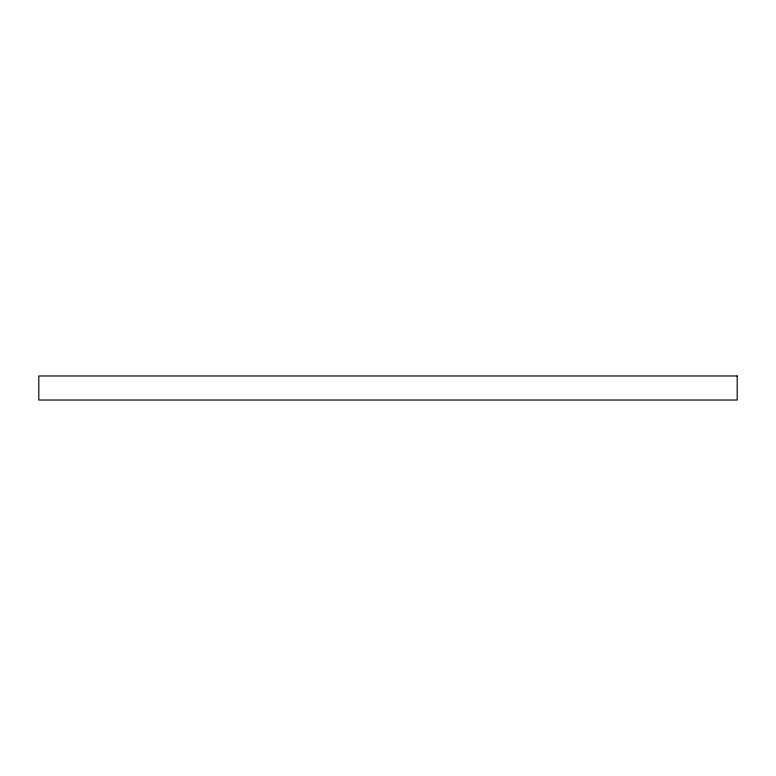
<?xml version="1.0" encoding="UTF-8"?>
<svg xmlns="http://www.w3.org/2000/svg" width="776" height="776" viewBox="0 0 776 776"><rect width="100%" height="100%" fill="white"/><g stroke="black" fill="none" stroke-linecap="round" stroke-linejoin="round"><path stroke-width="1.16" d="M737.2 375.962L38.8 375.962L38.8 400.038L737.2 400.038L737.2 375.962"/></g></svg>
